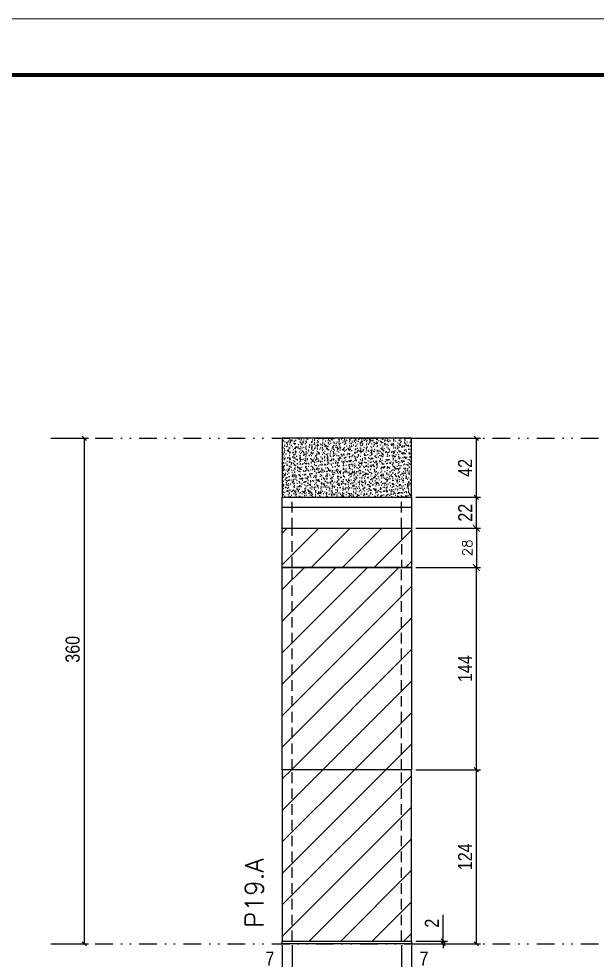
# Model space of a CAD drawing. Extents: x 2949 to 9203, y -16089 to 12527.
# Drawn here: x 8129 to 8541, y 371 to 1041 of the extents above; entities that cross this region are included whole.
import ezdxf

# ---------------------------------------------------------------- set-up
doc = ezdxf.new("R2010")
doc.units = 0
for name, pattern in [('DASHED', [0.75, 0.5, -0.25]), ('DIVIDE2', [0.625, 0.25, -0.125, 0, -0.125, 0, -0.125]), ('HIDDEN', [0.375, 0.25, -0.125])]:
    doc.linetypes.add(name, pattern=pattern)
for name, color, linetype in [('COTA', 241, 'Continuous'), ('cotas', 4, 'Continuous'), ('FUNDOS', 1, 'Continuous'), ('Nível', 160, 'Continuous'), ('Painéis', 200, 'Continuous'), ('SARR_2.2x7', 40, 'Continuous'), ('Sarrafo de Pressão', 42, 'HIDDEN')]:
    doc.layers.add(name, color=color, linetype=linetype)
for name, color, linetype, lineweight in [('Folhas', 255, 'Continuous', 9), ('Hachura', 251, 'Continuous', 9), ('SARRAFO DE PRESSAO', 251, 'DASHED', 9), ('Texto Seção', 7, 'Continuous', 15)]:
    doc.layers.add(name, color=color, linetype=linetype, lineweight=lineweight)
doc.styles.add('COTA TECNICA', font='techl___.ttf', dxfattribs={"height": 10})
doc.styles.add('COTA TECNICA-50', font='techl___.ttf', dxfattribs={"height": 10})
doc.styles.add('REGUA-120', font='ROMANS.shx', dxfattribs={"height": 15})
doc.styles.add('ROMANS', font='romans.shx')
doc.dimstyles.new('COTA PAINEL-50', dxfattribs={"dimtxt": 10, "dimasz": 3, "dimexe": 3, "dimexo": 3, "dimgap": 3, "dimtad": 1, "dimdec": 1, "dimzin": 12, "dimdsep": 46, "dimtxsty": 'COTA TECNICA-50', "dimblk1": 'OBLIQUE', "dimblk2": 'OBLIQUE', "dimsah": 1, "dimcen": 0.9, "dimclrd": 4, "dimclre": 4, "dimclrt": 240, "dimadec": 1, "dimazin": 3, "dimtfac": 1, "dimtdec": 1, "dimtmove": 0, "dimatfit": 3, "dimfxl": 1, "dimtolj": 1, "dimtzin": 12, "dimarcsym": 0})
doc.dimstyles.new('Cota Paínel', dxfattribs={"dimtxt": 7, "dimasz": 5, "dimexe": 3, "dimexo": 3, "dimgap": 3, "dimtad": 1, "dimdec": 1, "dimzin": 12, "dimdsep": 46, "dimtxsty": 'ROMANS', "dimblk": 'ARCHTICK', "dimcen": 0, "dimclrd": 4, "dimclre": 4, "dimclrt": 1, "dimadec": 1, "dimazin": 3, "dimtfac": 1, "dimtdec": 1, "dimtmove": 0, "dimatfit": 3, "dimldrblk": 'OBLIQUE', "dimfxl": 1, "dimtolj": 1, "dimtzin": 12, "dimarcsym": 0})
doc.dimstyles.new('PAINEL', dxfattribs={"dimtxt": 10, "dimasz": 3, "dimexe": 3, "dimexo": 3, "dimgap": 3, "dimtad": 1, "dimdec": 1, "dimzin": 12, "dimdsep": 46, "dimtxsty": 'COTA TECNICA', "dimblk1": 'OBLIQUE', "dimblk2": 'OBLIQUE', "dimsah": 1, "dimcen": 0.9, "dimclrd": 4, "dimclre": 4, "dimclrt": 240, "dimadec": 1, "dimazin": 3, "dimtfac": 1, "dimtdec": 1, "dimtmove": 0, "dimatfit": 3, "dimfxl": 1, "dimtolj": 1, "dimtzin": 12, "dimarcsym": 0})
pattern_1 = [(45, (5772.327, 1098.334), (-11.22532, 11.22532), [])]

# ---------------------------------------------------------------- blocks, each defined once
blk = doc.blocks.new('9999999999')
at = {"layer": 'Folhas'}
blk.add_lwpolyline([(98138.98, 34190.21), (99623.98, 34190.21), (99623.98, 35240.21), (98138.98, 35240.21)], close=True, dxfattribs=at)
at = {"layer": 'Folhas', "color": 30, "const_width": 3}
blk.add_lwpolyline([(98213.98, 34230.21), (99583.98, 34230.21), (99583.98, 35200.21), (98213.98, 35200.21)], close=True, dxfattribs=at)
blk = doc.blocks.new('_Oblique')
at = {"color": 0, "linetype": 'ByBlock', "lineweight": -2}
blk.add_line((-0.5, -0.5), (0.5, 0.5), dxfattribs=at)
blk = doc.blocks.new('*D1546')
at = {"layer": 'cotas', "color": 4, "linetype": 'ByBlock', "lineweight": -2, "transparency": 16777216}
for p, q in [((8155.19, 742.27), (8178.91, 742.27)), ((8175.91, 742.27), (8175.91, 382.27)), ((8155.19, 382.27), (8178.91, 382.27))]:
    blk.add_line(p, q, dxfattribs=at)
at = {"layer": 'Defpoints', "color": 0, "linetype": 'ByBlock', "transparency": 16777216}
for p in [(8152.19, 742.27), (8152.19, 382.27), (8175.91, 382.27)]:
    blk.add_point(p, dxfattribs=at)
at = {"layer": 'cotas', "color": 4, "linetype": 'ByBlock', "lineweight": -2, "transparency": 16777216, "xscale": 3, "yscale": 3, "zscale": 3}
for p, rotation in [((8175.91, 742.27), 90), ((8175.91, 382.27), 270)]:
    blk.add_blockref('_Oblique', p, dxfattribs=dict(at, rotation=rotation))
at = {"layer": 'cotas', "color": 240, "linetype": 'ByBlock', "transparency": 16777216, "insert": (8167.69, 592.04), "char_height": 10, "attachment_point": 5, "rotation": 90, "style": 'COTA TECNICA'}
blk.add_mtext('\\A1;360', dxfattribs=at)
blk = doc.blocks.new('*D1535')
at = {"layer": 'COTA', "color": 4, "lineweight": -2, "transparency": 16777216}
for p, q in [((8316.89, 381.27), (8316.89, 327.09)), ((8408.89, 381.27), (8408.89, 327.09)), ((8316.89, 330.09), (8408.89, 330.09))]:
    blk.add_line(p, q, dxfattribs=at)
at = {"layer": 'Defpoints', "color": 0, "transparency": 16777216}
for p in [(8316.89, 384.27), (8408.89, 384.27), (8408.89, 330.09)]:
    blk.add_point(p, dxfattribs=at)
at = {"layer": 'COTA', "color": 4, "lineweight": -2, "transparency": 16777216, "xscale": 3, "yscale": 3, "zscale": 3, "rotation": 180}
blk.add_blockref('_Oblique', (8316.89, 330.09), dxfattribs=at)
at = {"layer": 'COTA', "color": 4, "lineweight": -2, "transparency": 16777216, "xscale": 3, "yscale": 3, "zscale": 3}
blk.add_blockref('_Oblique', (8408.89, 330.09), dxfattribs=at)
at = {"layer": 'COTA', "color": 240, "transparency": 16777216, "insert": (8362.89, 338.18), "char_height": 10, "attachment_point": 5, "style": 'COTA TECNICA'}
blk.add_mtext('\\A1;92', dxfattribs=at)
blk = doc.blocks.new('*D1536')
at = {"layer": 'COTA', "color": 4, "lineweight": -2, "transparency": 16777216}
for p, q in [((8411.89, 506.27), (8458.13, 506.27)), ((8455.13, 382.27), (8455.13, 506.27)), ((8411.89, 382.27), (8458.13, 382.27))]:
    blk.add_line(p, q, dxfattribs=at)
at = {"layer": 'Defpoints', "color": 0, "transparency": 16777216}
for p in [(8408.89, 506.27), (8455.13, 506.27), (8408.89, 382.27)]:
    blk.add_point(p, dxfattribs=at)
at = {"layer": 'COTA', "color": 4, "lineweight": -2, "transparency": 16777216, "xscale": 3, "yscale": 3, "zscale": 3}
for p, rotation in [((8455.13, 506.27), 90), ((8455.13, 382.27), 270)]:
    blk.add_blockref('_Oblique', p, dxfattribs=dict(at, rotation=rotation))
at = {"layer": 'COTA', "color": 240, "transparency": 16777216, "insert": (8447.06, 444.27), "char_height": 10, "attachment_point": 5, "rotation": 90, "style": 'COTA TECNICA-50'}
blk.add_mtext('\\A1;124', dxfattribs=at)
blk = doc.blocks.new('*D1537')
at = {"layer": 'COTA', "color": 4, "lineweight": -2, "transparency": 16777216}
for p, q in [((8431.42, 384.27), (8431.42, 403.07)), ((8411.89, 384.27), (8434.42, 384.27)), ((8411.89, 382.27), (8434.42, 382.27)), ((8431.42, 382.27), (8431.42, 384.27)), ((8431.42, 382.27), (8431.42, 379.27))]:
    blk.add_line(p, q, dxfattribs=at)
at = {"layer": 'Defpoints', "color": 0, "transparency": 16777216}
for p in [(8408.89, 384.27), (8408.89, 382.27), (8431.42, 382.27)]:
    blk.add_point(p, dxfattribs=at)
at = {"layer": 'COTA', "color": 4, "lineweight": -2, "transparency": 16777216, "xscale": 3, "yscale": 3, "zscale": 3}
for p, rotation in [((8431.42, 384.27), 270), ((8431.42, 382.27), 90)]:
    blk.add_blockref('_Oblique', p, dxfattribs=dict(at, rotation=rotation))
at = {"layer": 'COTA', "color": 240, "transparency": 16777216, "insert": (8423.42, 397.01), "char_height": 10, "attachment_point": 5, "rotation": 90, "style": 'COTA TECNICA-50'}
blk.add_mtext('\\A1;2', dxfattribs=at)
blk = doc.blocks.new('*D1538')
at = {"layer": 'COTA', "color": 4, "lineweight": -2, "transparency": 16777216}
for p, q in [((8316.89, 379.27), (8316.89, 360.76)), ((8323.89, 381.27), (8323.89, 360.76)), ((8316.89, 363.76), (8302.16, 363.76)), ((8323.89, 363.76), (8316.89, 363.76))]:
    blk.add_line(p, q, dxfattribs=at)
at = {"layer": 'Defpoints', "color": 0, "transparency": 16777216}
for p in [(8316.89, 382.27), (8323.89, 384.27), (8316.89, 363.76)]:
    blk.add_point(p, dxfattribs=at)
at = {"layer": 'COTA', "color": 4, "lineweight": -2, "transparency": 16777216, "xscale": 3, "yscale": 3, "zscale": 3, "rotation": 180}
blk.add_blockref('_Oblique', (8316.89, 363.76), dxfattribs=at)
at = {"layer": 'COTA', "color": 4, "lineweight": -2, "transparency": 16777216, "xscale": 3, "yscale": 3, "zscale": 3}
blk.add_blockref('_Oblique', (8323.89, 363.76), dxfattribs=at)
at = {"layer": 'COTA', "color": 240, "transparency": 16777216, "insert": (8308.03, 371.83), "char_height": 10, "attachment_point": 5, "style": 'COTA TECNICA-50'}
blk.add_mtext('\\A1;7', dxfattribs=at)
blk = doc.blocks.new('*D1539')
at = {"layer": 'COTA', "color": 4, "lineweight": -2, "transparency": 16777216}
for p, q in [((8401.89, 381.27), (8401.89, 360.76)), ((8408.89, 379.27), (8408.89, 360.76)), ((8401.89, 363.76), (8408.89, 363.76)), ((8408.89, 363.76), (8423.62, 363.76))]:
    blk.add_line(p, q, dxfattribs=at)
at = {"layer": 'Defpoints', "color": 0, "transparency": 16777216}
for p in [(8401.89, 384.27), (8408.89, 382.27), (8408.89, 363.76)]:
    blk.add_point(p, dxfattribs=at)
at = {"layer": 'COTA', "color": 4, "lineweight": -2, "transparency": 16777216, "xscale": 3, "yscale": 3, "zscale": 3, "rotation": 180}
blk.add_blockref('_Oblique', (8401.89, 363.76), dxfattribs=at)
at = {"layer": 'COTA', "color": 4, "lineweight": -2, "transparency": 16777216, "xscale": 3, "yscale": 3, "zscale": 3}
blk.add_blockref('_Oblique', (8408.89, 363.76), dxfattribs=at)
at = {"layer": 'COTA', "color": 240, "transparency": 16777216, "insert": (8417.76, 371.83), "char_height": 10, "attachment_point": 5, "style": 'COTA TECNICA-50'}
blk.add_mtext('\\A1;7', dxfattribs=at)
blk = doc.blocks.new('*D1543')
at = {"layer": 'Defpoints', "color": 0, "linetype": 'ByBlock', "transparency": 16777216}
for p in [(8408.89, 650.27), (8455.13, 650.27), (8408.89, 506.27)]:
    blk.add_point(p, dxfattribs=at)
at = {"layer": 'FUNDOS', "color": 4, "linetype": 'ByBlock', "lineweight": -2, "transparency": 16777216}
for p, q in [((8411.89, 650.27), (8458.13, 650.27)), ((8455.13, 506.27), (8455.13, 650.27)), ((8411.89, 506.27), (8458.13, 506.27))]:
    blk.add_line(p, q, dxfattribs=at)
at = {"layer": 'FUNDOS', "color": 4, "linetype": 'ByBlock', "lineweight": -2, "transparency": 16777216, "xscale": 3, "yscale": 3, "zscale": 3}
for p, rotation in [((8455.13, 650.27), 90), ((8455.13, 506.27), 270)]:
    blk.add_blockref('_Oblique', p, dxfattribs=dict(at, rotation=rotation))
at = {"layer": 'FUNDOS', "color": 240, "linetype": 'ByBlock', "transparency": 16777216, "insert": (8447.06, 578.27), "char_height": 10, "attachment_point": 5, "rotation": 90, "style": 'COTA TECNICA'}
blk.add_mtext('\\A1;144', dxfattribs=at)
blk = doc.blocks.new('*D3153')
at = {"layer": 'COTA', "color": 4, "lineweight": -2, "transparency": 16777216}
for p, q in [((8411.89, 742.27), (8458.13, 742.27)), ((8455.13, 700.27), (8455.13, 742.27)), ((8411.89, 700.27), (8458.13, 700.27))]:
    blk.add_line(p, q, dxfattribs=at)
at = {"layer": 'Defpoints', "color": 0, "transparency": 16777216}
for p in [(8408.89, 742.27), (8455.13, 742.27), (8408.89, 700.27)]:
    blk.add_point(p, dxfattribs=at)
at = {"layer": 'COTA', "color": 4, "lineweight": -2, "transparency": 16777216, "xscale": 3, "yscale": 3, "zscale": 3}
for p, rotation in [((8455.13, 742.27), 90), ((8455.13, 700.27), 270)]:
    blk.add_blockref('_Oblique', p, dxfattribs=dict(at, rotation=rotation))
at = {"layer": 'COTA', "color": 240, "transparency": 16777216, "insert": (8447.06, 721.27), "char_height": 10, "attachment_point": 5, "rotation": 90, "style": 'COTA TECNICA'}
blk.add_mtext('\\A1;42', dxfattribs=at)
blk = doc.blocks.new('_ArchTick')
at = {"color": 0, "linetype": 'ByBlock', "const_width": 0.15}
blk.add_lwpolyline([(-0.5, -0.5), (0.5, 0.5)], dxfattribs=at)
blk = doc.blocks.new('*D3154')
at = {"layer": 'COTA', "color": 4, "lineweight": -2, "transparency": 16777216}
for p, q in [((8411.89, 678.27), (8458.13, 678.27)), ((8455.13, 678.27), (8455.13, 650.27)), ((8411.89, 650.27), (8458.13, 650.27))]:
    blk.add_line(p, q, dxfattribs=at)
at = {"layer": 'Defpoints', "color": 0, "transparency": 16777216}
for p in [(8408.89, 678.27), (8408.89, 650.27), (8455.13, 650.27)]:
    blk.add_point(p, dxfattribs=at)
at = {"layer": 'COTA', "color": 4, "lineweight": -2, "transparency": 16777216, "xscale": 5, "yscale": 5, "zscale": 5}
for p, rotation in [((8455.13, 678.27), 90), ((8455.13, 650.27), 270)]:
    blk.add_blockref('_ArchTick', p, dxfattribs=dict(at, rotation=rotation))
at = {"layer": 'COTA', "color": 1, "transparency": 16777216, "insert": (8448.63, 664.27), "char_height": 7, "attachment_point": 5, "rotation": 90, "style": 'ROMANS'}
blk.add_mtext('\\A1;28', dxfattribs=at)
blk = doc.blocks.new('*D3155')
at = {"layer": 'COTA', "color": 4, "lineweight": -2, "transparency": 16777216}
for p, q in [((8411.89, 700.27), (8458.13, 700.27)), ((8455.13, 678.27), (8455.13, 700.27)), ((8411.89, 678.27), (8458.13, 678.27))]:
    blk.add_line(p, q, dxfattribs=at)
at = {"layer": 'Defpoints', "color": 0, "transparency": 16777216}
for p in [(8408.89, 700.27), (8455.13, 700.27), (8408.89, 678.27)]:
    blk.add_point(p, dxfattribs=at)
at = {"layer": 'COTA', "color": 4, "lineweight": -2, "transparency": 16777216, "xscale": 3, "yscale": 3, "zscale": 3}
for p, rotation in [((8455.13, 700.27), 90), ((8455.13, 678.27), 270)]:
    blk.add_blockref('_Oblique', p, dxfattribs=dict(at, rotation=rotation))
at = {"layer": 'COTA', "color": 240, "transparency": 16777216, "insert": (8447.13, 689.27), "char_height": 10, "attachment_point": 5, "rotation": 90, "style": 'COTA TECNICA-50'}
blk.add_mtext('\\A1;22', dxfattribs=at)

msp = doc.modelspace()

# ---------------------------------------------------------------- hatches: boundary and pattern name
at = {"layer": 'COTA', "linetype": 'ByBlock'}
h = msp.add_hatch(dxfattribs=at)
h.set_pattern_fill('AR-CONC', color=256, scale=0.03)
h.set_pattern_definition([(50, (-122786.19, -26159.996), (5.46554007, -0.47817257), [0.5715, -6.2865]), (355, (-122786.19, -26159.996), (-1.05730264, 5.73170536), [0.4572, -5.02921753]), (100.4514447, (-122785.735, -26160.0357), (4.40823741, 5.25353256), [0.48570026, -5.34270734]), (46.1842, (-122786.19, -26158.472), (8.13237123, -1.26126984), [0.85725, -9.42975]), (96.6355576, (-122785.5125, -26158.577), (7.122124, 7.42278374), [0.7285507, -8.01406824]), (351.184151, (-122786.19, -26158.472), (7.122124, 7.42278374), [0.685799, -7.54379196]), (21, (-122785.428, -26158.853), (4.54843174, -3.06795595), [0.5715, -6.2865]), (326, (-122785.428, -26158.853), (1.85406085, 5.52563898), [0.4572, -5.0292]), (71.451445, (-122785.049, -26159.1085), (6.40249258, 2.45768307), [0.48570026, -5.34269813]), (37.5, (-122786.1902, -26159.9958), (0.092658098, 2.536651166), [0, -4.96824, 0, -5.1054, 0, -5.04825]), (7.5, (-122786.1902, -26159.9958), (2.004589875, 3.005417245), [0, -2.91084, 0, -4.85394, 0, -1.92405]), (327.5, (-122787.8895, -26159.9958), (4.067717855, -0.17186232), [0, -1.905, 0, -5.9436, 0, -7.8867]), (317.5, (-122788.6515, -26159.996), (4.44387544, 0.76279473), [0, -2.4765, 0, -3.94716, 0, -5.6007])])
h.paths.add_polyline_path([(8316.89, 700.27), (8408.89, 700.27), (8408.89, 742.27), (8316.89, 742.27)])
at = {"layer": 'Hachura'}
h = msp.add_hatch(dxfattribs=at)
h.set_pattern_fill('ANSI31', color=256, scale=5)
h.set_pattern_definition([(45, (4768.5, 0), (-11.22532, 11.22532), [])])
h.paths.add_polyline_path([(8408.89, 678.27), (8316.89, 678.27), (8316.89, 650.27), (8408.89, 650.27)])
at = {"layer": 'Hachura', "linetype": 'ByBlock'}
h = msp.add_hatch(dxfattribs=at)
h.set_pattern_fill('ANSI31', color=256, scale=5)
h.set_pattern_definition(pattern_1)
h.paths.add_polyline_path([(8408.89, 650.27), (8316.89, 650.27), (8316.89, 506.27), (8408.89, 506.27)])
h = msp.add_hatch(dxfattribs=at)
h.set_pattern_fill('ANSI31', color=256, scale=5)
h.set_pattern_definition(pattern_1)
h.paths.add_polyline_path([(8408.89, 506.27), (8316.89, 506.27), (8316.89, 384.27), (8408.89, 384.27)])

# ---------------------------------------------------------------- linework, layer by layer
at = {"layer": 'COTA', "linetype": 'ByBlock'}
msp.add_lwpolyline([(8316.89, 700.27), (8408.89, 700.27), (8408.89, 742.27), (8316.89, 742.27)], close=True, dxfattribs=at)
at = {"layer": 'Nível', "color": 4, "linetype": 'DIVIDE2', "ltscale": 50}
for p, q in [((8152.19, 742.27), (9162.53, 742.27)), ((8152.19, 382.27), (9162.53, 382.27))]:
    msp.add_line(p, q, dxfattribs=at)
at = {"layer": 'Painéis'}
for p, q in [((8316.89, 700.27), (8408.89, 700.27)), ((8316.89, 650.27), (8316.89, 700.27)), ((8408.89, 700.27), (8408.89, 650.27)), ((8316.89, 678.27), (8408.89, 678.27))]:
    msp.add_line(p, q, dxfattribs=at)
for points in [[(8408.89, 506.27), (8316.89, 506.27), (8316.89, 650.27), (8408.89, 650.27)], [(8316.89, 650.27), (8408.89, 650.27), (8408.89, 650.27), (8316.89, 650.27)], [(8316.89, 650.27), (8408.89, 650.27), (8408.89, 650.27), (8316.89, 650.27)], [(8316.89, 384.27), (8408.89, 384.27), (8408.89, 506.27), (8316.89, 506.27)], [(8316.89, 384.27), (8408.89, 384.27), (8408.89, 382.27), (8316.89, 382.27)]]:
    msp.add_lwpolyline(points, close=True, dxfattribs=at)
at = {"layer": 'SARR_2.2x7'}
msp.add_line((8316.89, 693.27), (8408.89, 693.27), dxfattribs=at)
at = {"layer": 'Sarrafo de Pressão', "ltscale": 30}
for p, q in [((8323.89, 678.27), (8323.89, 700.27)), ((8401.89, 678.27), (8401.89, 700.27)), ((8323.89, 650.27), (8323.89, 678.27)), ((8401.89, 678.27), (8401.89, 650.27)), ((8323.89, 506.27), (8323.89, 650.27)), ((8401.89, 506.27), (8401.89, 650.27)), ((8323.89, 384.27), (8323.89, 506.27)), ((8401.89, 384.27), (8401.89, 506.27))]:
    msp.add_line(p, q, dxfattribs=at)

# ---------------------------------------------------------------- block references
at = {"layer": 'SARRAFO DE PRESSAO', "color": 6, "linetype": 'ByBlock'}
msp.add_blockref('9999999999', (-90421.44, -34199.22), dxfattribs=at)

# ---------------------------------------------------------------- texts
at = {"layer": 'Texto Seção', "insert": (8303.42, 393.52), "char_height": 13, "width": 285.3299, "attachment_point": 7, "rotation": 90, "style": 'REGUA-120'}
msp.add_mtext('P19.A', dxfattribs=at)

# ---------------------------------------------------------------- dimensions: what is measured, and where the dimension line sits
at = {"layer": 'COTA'}
dim = msp.add_linear_dim(base=(8455.13, 742.27), p1=(8408.89, 700.27), p2=(8408.89, 742.27), angle=90, dimstyle='PAINEL', override={"dimarcsym": 2}, dxfattribs=at)
dim.commit()
dim.dimension.update_dxf_attribs({"geometry": '*D3153', "text_midpoint": (8447.06, 721.27)})
for base, p1, p2, angle, dimstyle, picture, middle in [((8455.13, 700.27), (8408.89, 678.27), (8408.89, 700.27), 90, 'COTA PAINEL-50', '*D3155', (8447.13, 689.27)), ((8455.13, 650.27), (8408.89, 678.27), (8408.89, 650.27), 90, 'Cota Paínel', '*D3154', (8448.63, 664.27)), ((8455.13, 506.27), (8408.89, 382.27), (8408.89, 506.27), 90, 'COTA PAINEL-50', '*D1536', (8447.06, 444.27)), ((8316.89, 363.76), (8323.89, 384.27), (8316.89, 382.27), 180, 'COTA PAINEL-50', '*D1538', (8308.03, 371.83))]:
    dim = msp.add_linear_dim(base=base, p1=p1, p2=p2, angle=angle, dimstyle=dimstyle, dxfattribs=at)
    dim.commit()
    dim.dimension.update_dxf_attribs({"geometry": picture, "text_midpoint": middle})
dim = msp.add_linear_dim(base=(8431.42, 382.27), p1=(8408.89, 384.27), p2=(8408.89, 382.27), angle=90, dimstyle='COTA PAINEL-50', dxfattribs=at)
dim.commit()
dim.dimension.update_dxf_attribs({"geometry": '*D1537', "text_midpoint": (8431.42, 397.01), "dimtype": 160})
dim = msp.add_linear_dim(base=(8408.89, 330.09), p1=(8316.89, 384.27), p2=(8408.89, 384.27), dimstyle='PAINEL', override={"dimarcsym": 2}, dxfattribs=at)
dim.commit()
dim.dimension.update_dxf_attribs({"geometry": '*D1535', "text_midpoint": (8362.89, 338.18)})
dim = msp.add_linear_dim(base=(8408.89, 363.76), p1=(8401.89, 384.27), p2=(8408.89, 382.27), dimstyle='COTA PAINEL-50', dxfattribs=at)
dim.commit()
dim.dimension.update_dxf_attribs({"geometry": '*D1539', "text_midpoint": (8417.76, 371.83)})
at = {"layer": 'cotas', "linetype": 'ByBlock'}
dim = msp.add_linear_dim(base=(8175.91, 382.27), p1=(8152.19, 742.27), p2=(8152.19, 382.27), angle=90, dimstyle='PAINEL', dxfattribs=at)
dim.commit()
dim.dimension.update_dxf_attribs({"geometry": '*D1546', "text_midpoint": (8175.91, 592.04), "dimtype": 160})
at = {"layer": 'FUNDOS', "linetype": 'ByBlock'}
dim = msp.add_linear_dim(base=(8455.13, 650.27), p1=(8408.89, 506.27), p2=(8408.89, 650.27), angle=90, dimstyle='PAINEL', dxfattribs=at)
dim.commit()
dim.dimension.update_dxf_attribs({"geometry": '*D1543', "text_midpoint": (8447.06, 578.27)})

doc.saveas('drawing.dxf')
